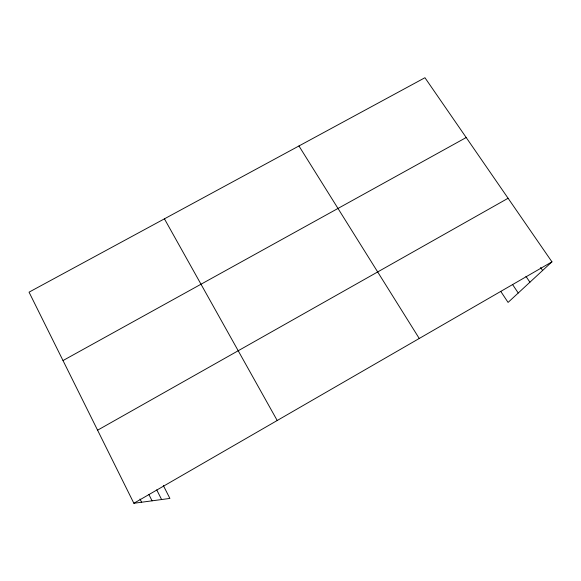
<?xml version="1.0" encoding="UTF-8"?>
<svg xmlns="http://www.w3.org/2000/svg" width="581" height="581" viewBox="0 0 581 581"><rect width="100%" height="100%" fill="white"/><g stroke="black" fill="none" stroke-linecap="round" stroke-linejoin="round"><path stroke-width="0.87" d="M163.348 485.556L169.899 498.425L133.87 503.277L29.05 292.163L424.943 77.723L551.95 261.842L508.077 302.41L500.72 291.335M133.87 503.277L551.95 261.842M97.586 430.194L508.092 198.266M63.009 360.554L466.194 137.53M540.606 267.514L542.625 270.463M525.943 276.338L529.916 282.213M512.689 284.719L518.245 293.013M298.946 145.969L419.25 338.476M164.43 218.834L277.21 420.506M156.725 489.87L161.62 499.544M148.867 494.475L152.062 500.829M139.985 499.014L141.597 502.238"/></g></svg>
